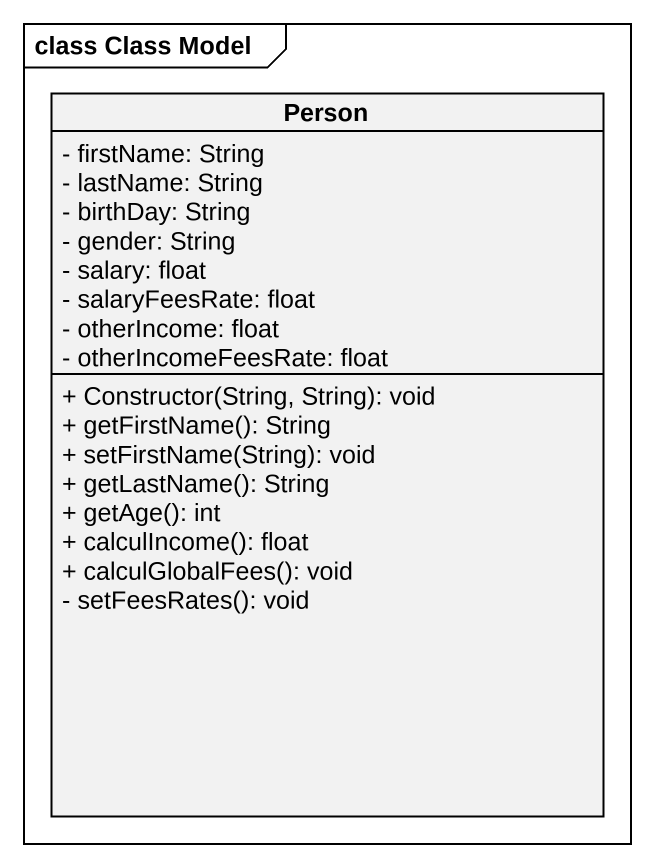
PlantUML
@startuml
mainframe class Class Model
hide circle
hide empty members
skinparam classAttributeIconSize 0
class "Person" as Person_ {
  - firstName: String
  - lastName: String
  - birthDay: String
  - gender: String
  - salary: float
  - salaryFeesRate: float
  - otherIncome: float
  - otherIncomeFeesRate: float
  + Constructor(String, String): void
  + getFirstName(): String
  + setFirstName(String): void
  + getLastName(): String
  + getAge(): int
  + calculIncome(): float
  + calculGlobalFees(): void
  - setFeesRates(): void
}
@enduml
